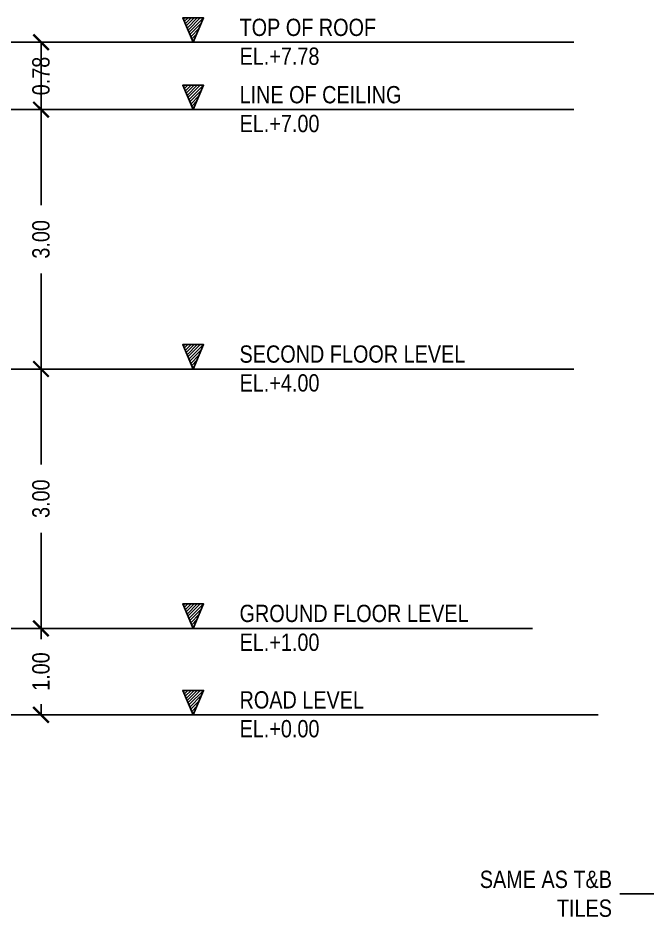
# Model space of a CAD drawing. Header units: inches. Extents: x 7263 to 14962, y 1317 to 2926.
# Drawn here: x 7461.96 to 7469.23, y 1491.54 to 1501.94 of the extents above; entities that cross this region are included whole.
import ezdxf

# ---------------------------------------------------------------- set-up
doc = ezdxf.new("R2010")
doc.units = ezdxf.units.IN
doc.header["$MEASUREMENT"] = 0
for name, color, linetype, lineweight in [('.13', 251, 'Continuous', 13), ('.20', 250, 'Continuous', 15), ('.25', 250, 'Continuous', 25), ('0.25', 250, 'Continuous', 25)]:
    doc.layers.add(name, color=color, linetype=linetype, lineweight=lineweight)
doc.layers.add('Layer6', color=6, linetype='Continuous')
doc.layers.add('Layer8', color=8, linetype='Continuous')
doc.styles.get("Standard").update_dxf_attribs({"font": ''})
doc.styles.get('Standard').set_extended_font_data('Tw Cen MT Condensed')
doc.dimstyles.new('ISOMETRIC -30', dxfattribs={"dimtxt": 0.2, "dimasz": 0.18, "dimexe": 0.18, "dimexo": 0.0625, "dimgap": 0.09, "dimtad": 0, "dimzin": 0, "dimdsep": 46, "dimtxsty": 'Standard', "dimblk": 'ARCHTICK', "dimcen": 0.09, "dimclrd": 8, "dimclre": 8, "dimclrt": 2, "dimadec": 0, "dimazin": 0, "dimtfac": 1, "dimtofl": 0, "dimtmove": 0, "dimatfit": 3, "dimfxl": 1, "dimtolj": 1, "dimtzin": 0, "dimarcsym": 0})
doc.dimstyles.get("Standard").update_dxf_attribs({"dimtxt": 0.2, "dimasz": 0.18, "dimexe": 0.18, "dimexo": 0.0625, "dimgap": 0.09, "dimtad": 0, "dimzin": 0, "dimdsep": 46, "dimtxsty": 'Standard', "dimblk": 'ARCHTICK', "dimcen": 0.09, "dimclrd": 8, "dimclre": 8, "dimclrt": 2, "dimadec": 0, "dimazin": 0, "dimtfac": 1, "dimtofl": 0, "dimtmove": 0, "dimatfit": 3, "dimfxl": 1, "dimtolj": 1, "dimtzin": 0, "dimarcsym": 0})

# ---------------------------------------------------------------- blocks, each defined once
blk = doc.blocks.new('_ArchTick')
at = {"color": 0, "linetype": 'ByBlock', "const_width": 0.15}
blk.add_lwpolyline([(-0.5, -0.5), (0.5, 0.5)], dxfattribs=at)
blk = doc.blocks.new('*D415')
at = {"layer": 'Defpoints', "color": 0, "transparency": 16777216}
for p in [(7462.228, 1497.877), (7462.86, 1497.877), (7462.86, 1494.877)]:
    blk.add_point(p, dxfattribs=at)
at = {"layer": 'Layer6', "color": 8, "lineweight": -2, "transparency": 16777216}
for p, q in [((7462.798, 1497.877), (7462.048, 1497.877)), ((7462.228, 1497.877), (7462.228, 1496.772)), ((7462.228, 1494.877), (7462.228, 1495.983)), ((7462.798, 1494.877), (7462.048, 1494.877))]:
    blk.add_line(p, q, dxfattribs=at)
at = {"layer": 'Layer6', "color": 8, "lineweight": -2, "transparency": 16777216, "xscale": 0.18, "yscale": 0.18, "zscale": 0.18}
for p, rotation in [((7462.228, 1497.877), 90), ((7462.228, 1494.877), 270)]:
    blk.add_blockref('_ArchTick', p, dxfattribs=dict(at, rotation=rotation))
at = {"layer": 'Layer6', "color": 2, "transparency": 16777216, "insert": (7462.228, 1496.377), "char_height": 0.2, "attachment_point": 5, "rotation": 90}
blk.add_mtext('\\A1;3.00', dxfattribs=at)
blk = doc.blocks.new('*D416')
at = {"layer": 'Defpoints', "color": 0, "transparency": 16777216}
for p in [(7462.228, 1500.877), (7462.86, 1500.877), (7462.86, 1497.877)]:
    blk.add_point(p, dxfattribs=at)
at = {"layer": 'Layer6', "color": 8, "lineweight": -2, "transparency": 16777216}
for p, q in [((7462.798, 1500.877), (7462.048, 1500.877)), ((7462.228, 1500.877), (7462.228, 1499.772)), ((7462.228, 1497.877), (7462.228, 1498.983)), ((7462.798, 1497.877), (7462.048, 1497.877))]:
    blk.add_line(p, q, dxfattribs=at)
at = {"layer": 'Layer6', "color": 8, "lineweight": -2, "transparency": 16777216, "xscale": 0.18, "yscale": 0.18, "zscale": 0.18}
for p, rotation in [((7462.228, 1500.877), 90), ((7462.228, 1497.877), 270)]:
    blk.add_blockref('_ArchTick', p, dxfattribs=dict(at, rotation=rotation))
at = {"layer": 'Layer6', "color": 2, "transparency": 16777216, "insert": (7462.228, 1499.377), "char_height": 0.2, "attachment_point": 5, "rotation": 90}
blk.add_mtext('\\A1;3.00', dxfattribs=at)
blk = doc.blocks.new('*D417')
at = {"layer": 'Defpoints', "color": 0, "transparency": 16777216}
for p in [(7462.228, 1501.656), (7462.86, 1501.656), (7462.86, 1500.877)]:
    blk.add_point(p, dxfattribs=at)
at = {"layer": 'Layer6', "color": 8, "lineweight": -2, "transparency": 16777216}
for p, q in [((7462.798, 1501.656), (7462.048, 1501.656)), ((7462.228, 1500.877), (7462.228, 1501.656)), ((7462.798, 1500.877), (7462.048, 1500.877))]:
    blk.add_line(p, q, dxfattribs=at)
at = {"layer": 'Layer6', "color": 8, "lineweight": -2, "transparency": 16777216, "xscale": 0.18, "yscale": 0.18, "zscale": 0.18}
for p, rotation in [((7462.228, 1501.656), 90), ((7462.228, 1500.877), 270)]:
    blk.add_blockref('_ArchTick', p, dxfattribs=dict(at, rotation=rotation))
at = {"layer": 'Layer6', "color": 2, "transparency": 16777216, "insert": (7462.228, 1501.266), "char_height": 0.2, "attachment_point": 5, "rotation": 90}
blk.add_mtext('\\A1;0.78', dxfattribs=at)
blk = doc.blocks.new('*D418')
at = {"layer": '.25', "color": 8, "lineweight": -2, "transparency": 16777216}
for p, q in [((7462.798, 1494.877), (7462.048, 1494.877)), ((7462.228, 1494.877), (7462.228, 1494.753)), ((7462.228, 1493.877), (7462.228, 1494.002)), ((7462.798, 1493.877), (7462.048, 1493.877))]:
    blk.add_line(p, q, dxfattribs=at)
at = {"layer": 'Defpoints', "color": 0, "transparency": 16777216}
for p in [(7462.86, 1494.877), (7462.228, 1493.877), (7462.86, 1493.877)]:
    blk.add_point(p, dxfattribs=at)
at = {"layer": '.25', "color": 8, "lineweight": -2, "transparency": 16777216, "xscale": 0.18, "yscale": 0.18, "zscale": 0.18}
for p, rotation in [((7462.228, 1494.877), 90), ((7462.228, 1493.877), 270)]:
    blk.add_blockref('_ArchTick', p, dxfattribs=dict(at, rotation=rotation))
at = {"layer": '.25', "color": 2, "transparency": 16777216, "insert": (7462.228, 1494.377), "char_height": 0.2, "attachment_point": 5, "rotation": 90}
blk.add_mtext('\\A1;1.00', dxfattribs=at)

msp = doc.modelspace()

# ---------------------------------------------------------------- hatches: boundary and pattern name
at = {"layer": '.13'}
h = msp.add_hatch(dxfattribs=at)
h.set_pattern_fill('ANSI31', color=0, scale=0.201353, style=0)
h.set_pattern_definition([(45, (7308.608282, 2548.25477), (-0.017797266, 0.017797266), [])])
h.paths.add_polyline_path([(7464.108, 1501.938), (7463.866, 1501.938), (7463.987, 1501.656)])
h = msp.add_hatch(dxfattribs=at)
h.set_pattern_fill('ANSI31', color=0, scale=0.201353, style=0)
h.set_pattern_definition([(45, (7308.608282, 2547.476473), (-0.017797266, 0.017797266), [])])
h.paths.add_polyline_path([(7464.108, 1501.159), (7463.866, 1501.159), (7463.987, 1500.877)])
h = msp.add_hatch(dxfattribs=at)
h.set_pattern_fill('ANSI31', color=0, scale=0.201353, style=0)
h.set_pattern_definition([(45, (7308.608282, 2544.476473), (-0.017797266, 0.017797266), [])])
h.paths.add_polyline_path([(7464.108, 1498.159), (7463.866, 1498.159), (7463.987, 1497.877)])
h = msp.add_hatch(dxfattribs=at)
h.set_pattern_fill('ANSI31', color=0, scale=0.201353, style=0)
h.set_pattern_definition([(45, (7308.608282, 2541.476473), (-0.017797266, 0.017797266), [])])
h.paths.add_polyline_path([(7464.108, 1495.159), (7463.866, 1495.159), (7463.987, 1494.877)])
h = msp.add_hatch(dxfattribs=at)
h.set_pattern_fill('ANSI31', color=0, scale=0.201353, style=0)
h.set_pattern_definition([(45, (7308.608282, 2540.476473), (-0.017797266, 0.017797266), [])])
h.paths.add_polyline_path([(7464.108, 1494.159), (7463.866, 1494.159), (7463.987, 1493.877)])

# ---------------------------------------------------------------- linework, layer by layer
at = {"layer": '.20', "color": 0}
for p, q in [((7463.866, 1501.938), (7464.108, 1501.938)), ((7463.866, 1501.159), (7464.108, 1501.159)), ((7463.866, 1498.159), (7464.108, 1498.159)), ((7463.866, 1495.159), (7464.108, 1495.159)), ((7463.866, 1494.159), (7464.108, 1494.159))]:
    msp.add_line(p, q, dxfattribs=at)
at = {"layer": '0.25', "color": 0}
for points in [[(7463.987, 1501.656), (7463.866, 1501.938), (7464.108, 1501.938), (7463.987, 1501.656)], [(7463.987, 1500.877), (7463.866, 1501.159), (7464.108, 1501.159), (7463.987, 1500.877)], [(7463.987, 1497.877), (7463.866, 1498.159), (7464.108, 1498.159), (7463.987, 1497.877)], [(7463.987, 1494.877), (7463.866, 1495.159), (7464.108, 1495.159), (7463.987, 1494.877)], [(7463.987, 1493.877), (7463.866, 1494.159), (7464.108, 1494.159), (7463.987, 1493.877)]]:
    msp.add_lwpolyline(points, dxfattribs=at)
at = {"layer": 'Layer8'}
for p, q in [((7457.139, 1501.656), (7468.386, 1501.656)), ((7456.895, 1500.877), (7468.386, 1500.877)), ((7461.352, 1497.877), (7468.386, 1497.877)), ((7461.538, 1494.877), (7467.911, 1494.877)), ((7468.669, 1493.877), (7447.271, 1493.877))]:
    msp.add_line(p, q, dxfattribs=at)

# ---------------------------------------------------------------- texts
at = {"layer": 'Layer6', "color": 2, "char_height": 0.2}
for s, insert, attachment_point in [('TOP OF ROOF\\PEL.+7.78', (7464.523, 1501.661), 4), ('LINE OF CEILING\\PEL.+7.00', (7464.523, 1500.882), 4), ('SECOND FLOOR LEVEL\\PEL.+4.00', (7464.523, 1497.882), 4), ('GROUND FLOOR LEVEL\\PEL.+1.00', (7464.523, 1494.882), 4), ('ROAD LEVEL\\PEL.+0.00', (7464.523, 1493.882), 4), ('SAME AS T&B \\PTILES', (7468.828, 1491.806), 6)]:
    msp.add_mtext(s, dxfattribs=dict(at, insert=insert, attachment_point=attachment_point))

# ---------------------------------------------------------------- dimensions: what is measured, and where the dimension line sits
at = {"layer": '.25', "color": 9, "true_color": 0xc7c8ca}
dim = msp.add_linear_dim(base=(7462.228, 1493.877), p1=(7462.86, 1494.877), p2=(7462.86, 1493.877), angle=90, text='1.00', dimstyle='ISOMETRIC -30', override={"dimpost": 'M'}, dxfattribs=at)
dim.commit()
dim.dimension.update_dxf_attribs({"geometry": '*D418', "text_midpoint": (7462.228, 1494.377)})
at = {"layer": 'Layer6'}
dim = msp.add_linear_dim(base=(7462.228, 1501.656), p1=(7462.86, 1500.877), p2=(7462.86, 1501.656), angle=90, text='0.78', dimstyle='Standard', override={"dimpost": 'M'}, dxfattribs=at)
dim.commit()
dim.dimension.update_dxf_attribs({"geometry": '*D417', "text_midpoint": (7462.228, 1501.266), "dimtype": 160})
for base, p1, p2, picture, middle in [((7462.228, 1500.877), (7462.86, 1497.877), (7462.86, 1500.877), '*D416', (7462.228, 1499.377)), ((7462.228, 1497.877), (7462.86, 1494.877), (7462.86, 1497.877), '*D415', (7462.228, 1496.377))]:
    dim = msp.add_linear_dim(base=base, p1=p1, p2=p2, angle=90, text='3.00', dimstyle='Standard', override={"dimpost": 'M'}, dxfattribs=at)
    dim.commit()
    dim.dimension.update_dxf_attribs({"geometry": picture, "text_midpoint": middle})

# ---------------------------------------------------------------- leaders
at = {"layer": 'Layer6', "annotation_type": 0, "has_hookline": 1, "hookline_direction": 1, "text_width": 2.124}
msp.add_leader([(7471.958, 1491.806), (7468.918, 1491.806)], dimstyle='Standard', dxfattribs=at)

doc.saveas('drawing.dxf')
